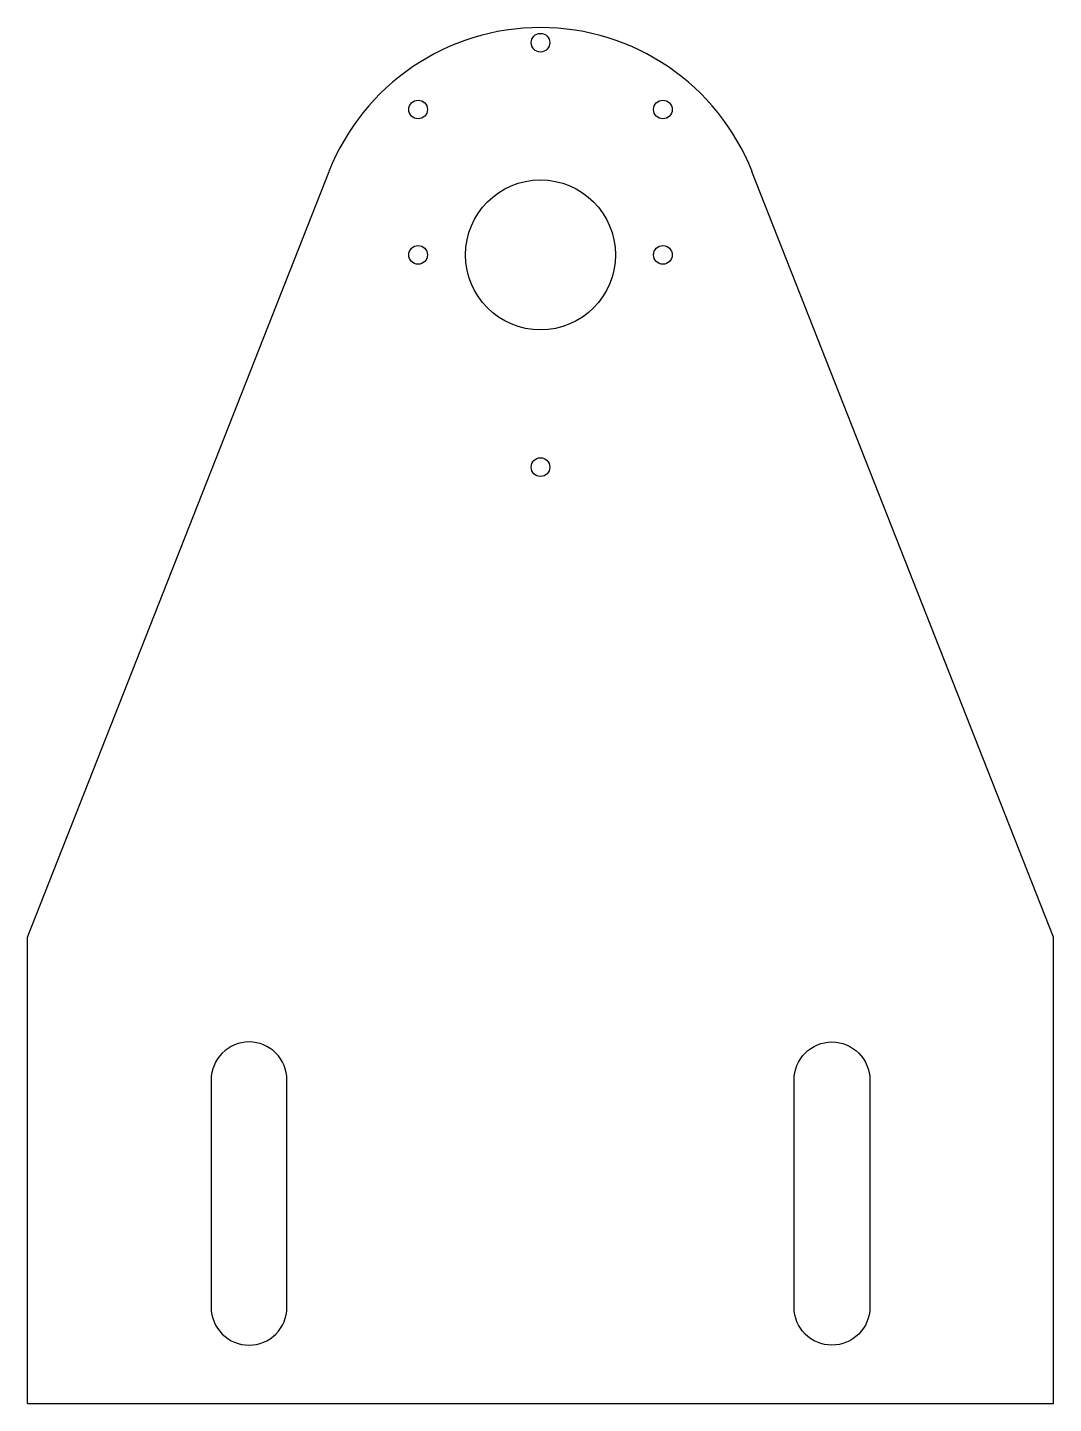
# Model space of a CAD drawing. Header units: millimetres. Extents: x 5 to 93, y 0 to 118.
import ezdxf

# ---------------------------------------------------------------- set-up
doc = ezdxf.new("R2010")
doc.units = ezdxf.units.MM
doc.layers.add('holder', color=170, linetype='Continuous')

msp = doc.modelspace()

# ---------------------------------------------------------------- linework, layer by layer
at = {"layer": 'holder'}
for p, q in [((5, 40), (30.86, 105.65)), ((93, 40), (67.14, 105.65)), ((5, 0), (5, 40)), ((93, 0), (93, 40))]:
    msp.add_line(p, q, dxfattribs=at)
for points in [[(24, 5), (24, 5, 0.414214), (27.25, 8.25), (27.25, 27.75, 0.414214), (24, 31), (24, 31, 0.414214), (20.75, 27.75), (20.75, 8.25, 0.414214)], [(74, 5), (74, 5, -0.414214), (70.75, 8.25), (70.75, 27.75, -0.414214), (74, 31), (74, 31, -0.414214), (77.25, 27.75), (77.25, 8.25, -0.414214)]]:
    msp.add_lwpolyline(points, format="xyb", close=True, dxfattribs=at)
msp.add_lwpolyline([(5, 0), (93, 0)], dxfattribs=at)
for centre, radius in [((49, 116.7), 0.8), ((38.5, 110.97), 0.8), ((59.5, 110.97), 0.8), ((49, 98.5), 6.43), ((38.5, 98.5), 0.8), ((59.5, 98.5), 0.8), ((49, 80.3), 0.8)]:
    msp.add_circle(centre, radius, dxfattribs=at)
msp.add_arc((49, 98.5), 19.5, 21.4984, 158.5016, dxfattribs=at)

doc.saveas('drawing.dxf')
